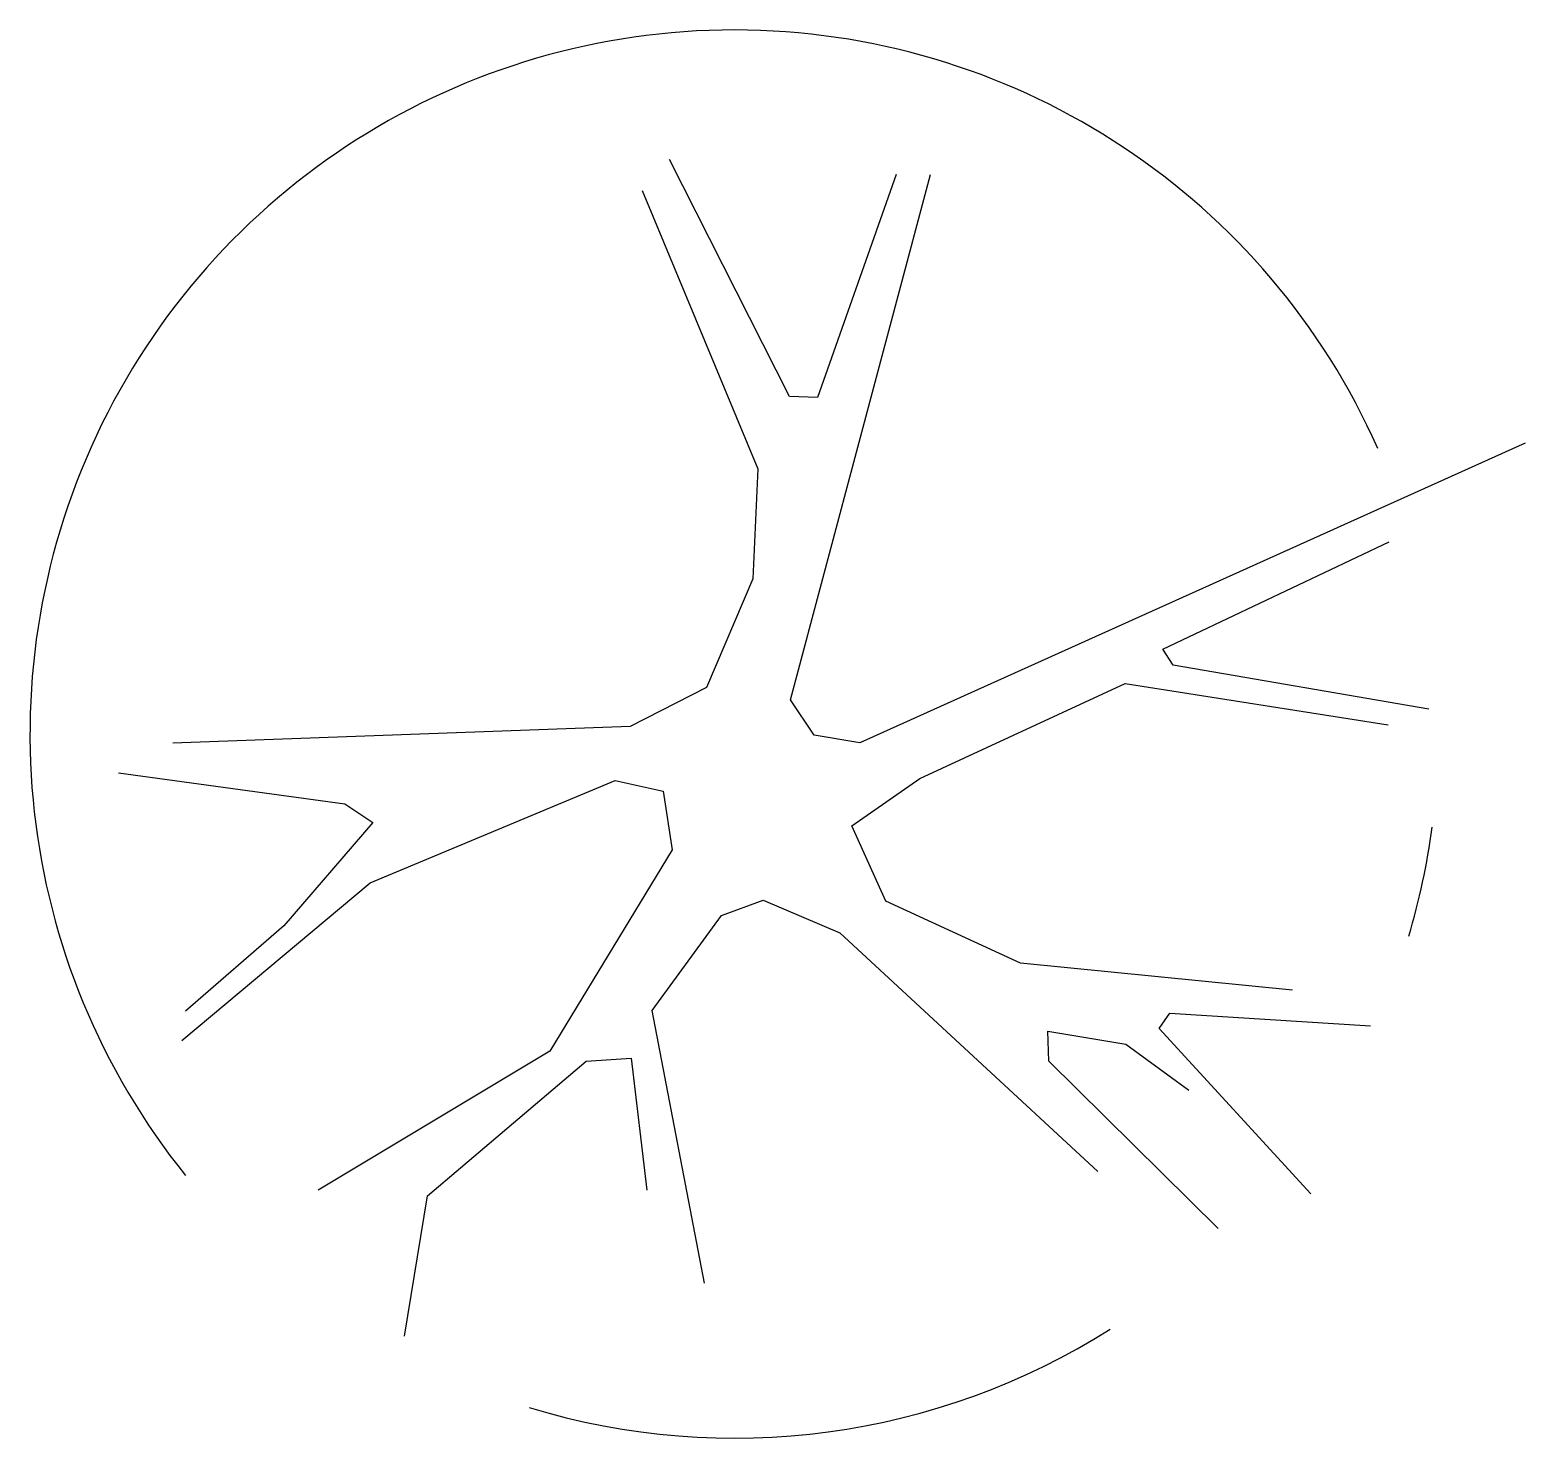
# Model space of a CAD drawing. Extents: x 36 to 1506, y 23 to 1407.
import ezdxf

# ---------------------------------------------------------------- set-up
doc = ezdxf.new("R2010")
doc.units = 0
doc.layers.get('0').update_dxf_attribs({"linetype": 'CONTINUOUS'})

msp = doc.modelspace()

# ---------------------------------------------------------------- linework, layer by layer
at = {"color": 0}
for points in [[(887.8, 1265.1), (810.7, 1045.9), (783.2, 1046.9), (665.2, 1279.8)], [(1506.2, 1000.9), (852.3, 706.4), (807.4, 713.7), (784, 748.6), (921.7, 1264.9)], [(638.4, 1249.4), (752.1, 975.6), (747.2, 867.4), (701.5, 760.6), (626.5, 722.3), (176.9, 705.9)], [(1411.5, 739.2), (1160.2, 782.7), (1150.1, 798.3), (1372.7, 903.8)], [(1277.6, 463.2), (1010.1, 489.6), (877.8, 550.7), (844.4, 624.5), (911.3, 671.3), (1113.1, 764.7), (1371.4, 724)], [(123.6, 676.8), (346.1, 646.4), (373.4, 627.8), (286, 526.3), (189.4, 442.3)], [(185.9, 413.7), (370.9, 568.6), (611.8, 669.3), (658.8, 658.7), (667.7, 601.2), (547.5, 403), (319.7, 266.5)], [(699.4, 175.1), (648.2, 443.1), (716.3, 536.6), (757.2, 551.5), (832.6, 519.5), (1086.3, 284.7)], [(1295.7, 262.8), (1146.6, 425.3), (1156.9, 440.4), (1354.1, 427.9)], [(1204.4, 228.7), (1038.1, 393.4), (1037.1, 422.9), (1113.8, 410.1), (1175.6, 364.7)], [(404.5, 122.9), (427.1, 260.8), (583.3, 393.4), (627.4, 396.3), (642.8, 266.3)]]:
    msp.add_lwpolyline(points, dxfattribs=at)
for start, end in [(23.9398, 218.8363), (343.3162, 352.4051), (253.0885, 302.2742)]:
    msp.add_arc((728.7, 714.9), 692.2, start, end, dxfattribs=at)

doc.saveas('drawing.dxf')
